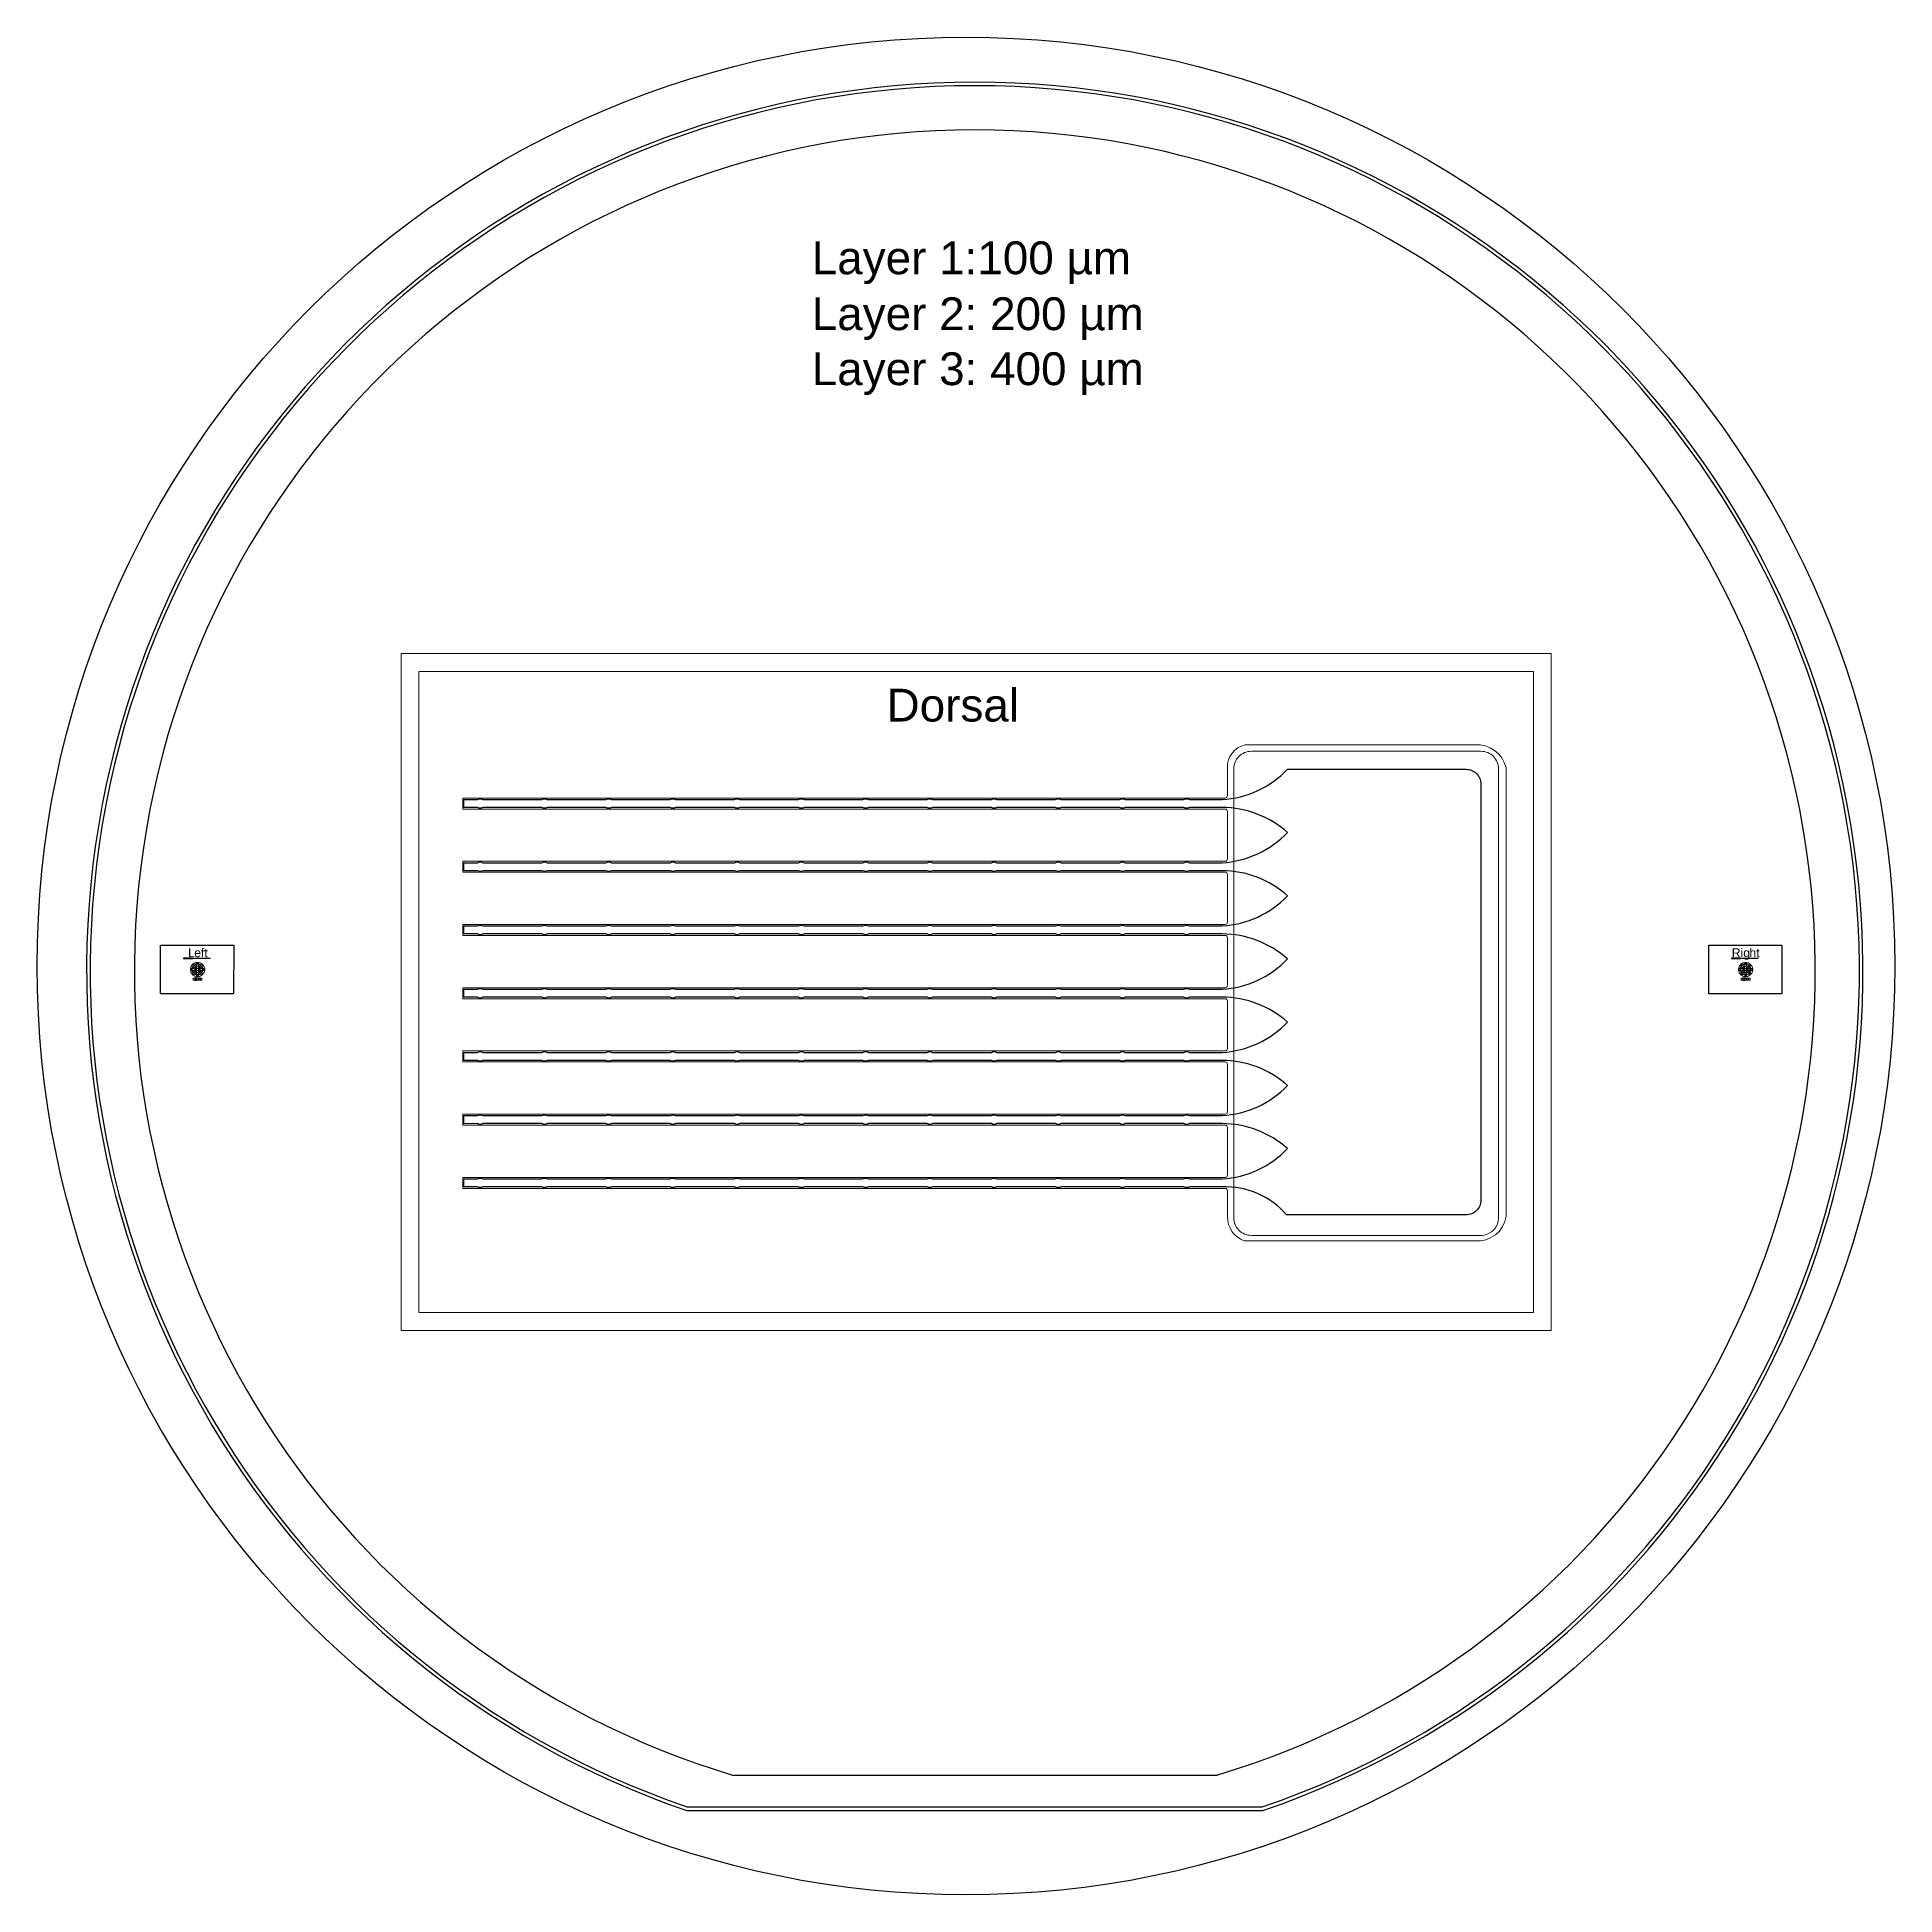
# Model space of a CAD drawing. Header units: inches. Extents: x -52997 to 52003, y -52254 to 52746.
import ezdxf

# ---------------------------------------------------------------- set-up
doc = ezdxf.new("R2010")
doc.units = ezdxf.units.IN
doc.header["$MEASUREMENT"] = 0
doc.layers.add('1', color=1, linetype='Continuous')
doc.layers.add('2', color=140, linetype='Continuous', lineweight=0)
doc.layers.add('3', color=90, linetype='Continuous', lineweight=0)
doc.styles.get("Standard").update_dxf_attribs({"font": 'Arial.ttf'})

msp = doc.modelspace()

# ---------------------------------------------------------------- linework, layer by layer
at = {"layer": '1'}
for points in [[(-16283, -47486), (0, -47486), (16283, -47486, 5.9991074)], [(-16250, -47286), (0, -47286), (16250, -47286, 5.9868124)], [(-13686, -45486), (0, -45486), (13686, -45486, 6.7943215)], [(-28878, -11786), (-28110, -11786, -0.2800875), (-27801, -11786), (-24479, -11786, -0.2800875), (-24170, -11786), (-20849, -11786, -0.2800875), (-20540, -11786), (-17218, -11786, -0.2800875), (-16909, -11786), (-13588, -11786, -0.2800875), (-13278, -11786), (-9957, -11786, -0.2800875), (-9648, -11786), (-6326, -11786, -0.2800875), (-6017, -11786), (-2696, -11786, -0.280183), (-2387, -11786), (935, -11786, -0.2800875), (1244, -11786), (4565, -11786, -0.2800875), (4874, -11786), (8196, -11786, -0.2800875), (8505, -11786), (11820, -11786, -0.2697488), (12141, -11786), (13977, -11786, 0.1876613), (17681, -10078, 0.1824723), (13977, -8663), (12141, -8663, -0.2935502), (11820, -8663), (8505, -8663, -0.3048012), (8196, -8663), (4874, -8663, -0.3048012), (4565, -8663), (1244, -8663, -0.3048012), (935, -8663), (-2381, -8663, -0.2990699), (-2696, -8663), (-6017, -8663, -0.3048012), (-6326, -8663), (-9648, -8663, -0.3048012), (-9957, -8663), (-13278, -8663, -0.3048012), (-13588, -8663), (-16909, -8663, -0.3048012), (-17218, -8663), (-20540, -8663, -0.3048012), (-20849, -8663), (-24170, -8663, -0.3048012), (-24479, -8663), (-27801, -8663, -0.3048012), (-28110, -8663), (-28878, -8666), (-28878, -8213), (-28110, -8213, -0.2800875), (-27801, -8213), (-24479, -8213, -0.2800875), (-24170, -8213), (-20849, -8213, -0.2800875), (-20540, -8213), (-17218, -8213, -0.2800875), (-16909, -8213), (-13588, -8213, -0.2800875), (-13278, -8213), (-9957, -8213, -0.2800875), (-9648, -8213), (-6326, -8213, -0.2800875), (-6017, -8213), (-2696, -8213, -0.280183), (-2387, -8213), (935, -8213, -0.2800875), (1244, -8213), (4565, -8213, -0.2800875), (4874, -8213), (8196, -8213, -0.2800875), (8505, -8213), (11820, -8213, -0.2697488), (12141, -8213), (13977, -8213, 0.1876613), (17681, -6504, 0.1824723), (13977, -5089), (12141, -5089, -0.2935502), (11820, -5089), (8505, -5089, -0.3048012), (8196, -5089), (4874, -5089, -0.3048012), (4565, -5089), (1244, -5089, -0.3048012), (935, -5089), (-2381, -5089, -0.2990699), (-2696, -5089), (-6017, -5089, -0.3048012), (-6326, -5089), (-9648, -5089, -0.3048012), (-9957, -5089), (-13278, -5089, -0.3048012), (-13588, -5089), (-16909, -5089, -0.3048012), (-17218, -5089), (-20540, -5089, -0.3048012), (-20849, -5089), (-24170, -5089, -0.3048012), (-24479, -5089), (-27801, -5089, -0.3048012), (-28110, -5089), (-28878, -5092), (-28878, -4639), (-28110, -4639, -0.2800875), (-27801, -4639), (-24479, -4639, -0.2800875), (-24170, -4639), (-20849, -4639, -0.2800875), (-20540, -4639), (-17218, -4639, -0.2800875), (-16909, -4639), (-13588, -4639, -0.2800875), (-13278, -4639), (-9957, -4639, -0.2800875), (-9648, -4639), (-6326, -4639, -0.2800875), (-6017, -4639), (-2696, -4639, -0.280183), (-2387, -4639), (935, -4639, -0.2800875), (1244, -4639), (4565, -4639, -0.2800875), (4874, -4639), (8196, -4639, -0.2800875), (8505, -4639), (11820, -4639, -0.2697488), (12141, -4639), (13977, -4639, 0.1876613), (17681, -2930, 0.1824723), (13977, -1516), (12141, -1516, -0.2935502), (11820, -1516), (8505, -1516, -0.3048012), (8196, -1516), (4874, -1516, -0.3048012), (4565, -1516), (1244, -1516, -0.3048012), (935, -1516), (-2381, -1516, -0.2990699), (-2696, -1516), (-6017, -1516, -0.3048012), (-6326, -1516), (-9648, -1516, -0.3048012), (-9957, -1516), (-13278, -1516, -0.3048012), (-13588, -1516), (-16909, -1516, -0.3048012), (-17218, -1516), (-20540, -1516, -0.3048012), (-20849, -1516), (-24170, -1516, -0.3048012), (-24479, -1516), (-27801, -1516, -0.3048012), (-28110, -1516), (-28878, -1519), (-28878, -1066), (-28110, -1066, -0.2800875), (-27801, -1066), (-24479, -1066, -0.2800875), (-24170, -1066), (-20849, -1066, -0.2800875), (-20540, -1066), (-17218, -1066, -0.2800875), (-16909, -1066), (-13588, -1066, -0.2800875), (-13278, -1066), (-9957, -1066, -0.2800875), (-9648, -1066), (-6326, -1066, -0.2800875), (-6017, -1066), (-2696, -1066, -0.280183), (-2387, -1066), (935, -1066, -0.2800875), (1244, -1066), (4565, -1066, -0.2800875), (4874, -1066), (8196, -1066, -0.2800875), (8505, -1066), (11820, -1066, -0.2697488), (12141, -1066), (13977, -1066, 0.1876613), (17681, 643, 0.1824723), (13977, 2058), (12141, 2058, -0.2935502), (11820, 2058), (8505, 2058, -0.3048012), (8196, 2058), (4874, 2058, -0.3048012), (4565, 2058), (1244, 2058, -0.3048012), (935, 2058), (-2381, 2058, -0.2990699), (-2696, 2058), (-6017, 2058, -0.3048012), (-6326, 2058), (-9648, 2058, -0.3048012), (-9957, 2058), (-13278, 2058, -0.3048012), (-13588, 2058), (-16909, 2058, -0.3048012), (-17218, 2058), (-20540, 2058, -0.3048012), (-20849, 2058), (-24170, 2058, -0.3048012), (-24479, 2058), (-27801, 2058, -0.3048012), (-28110, 2058), (-28878, 2055), (-28878, 2508), (-28110, 2508, -0.2800875), (-27801, 2508), (-24479, 2508, -0.2800875), (-24170, 2508), (-20849, 2508, -0.2800875), (-20540, 2508), (-17218, 2508, -0.2800875), (-16909, 2508), (-13588, 2508, -0.2800875), (-13278, 2508), (-9957, 2508, -0.2800875), (-9648, 2508), (-6326, 2508, -0.2800875), (-6017, 2508), (-2696, 2508, -0.280183), (-2387, 2508), (935, 2508, -0.2800875), (1244, 2508), (4565, 2508, -0.2800875), (4874, 2508), (8196, 2508, -0.2800875), (8505, 2508), (11820, 2508, -0.2697488), (12141, 2508), (13977, 2508, 0.1876613), (17681, 4217, 0.1824723), (13977, 5632), (12141, 5632, -0.2935502), (11820, 5632), (8505, 5632, -0.3048012), (8196, 5632), (4874, 5632, -0.3048012), (4565, 5632), (1244, 5632, -0.3048012), (935, 5632), (-2381, 5632, -0.2990699), (-2696, 5632), (-6017, 5632, -0.3048012), (-6326, 5632), (-9648, 5632, -0.3048012), (-9957, 5632), (-13278, 5632, -0.3048012), (-13588, 5632), (-16909, 5632, -0.3048012), (-17218, 5632), (-20540, 5632, -0.3048012), (-20849, 5632), (-24170, 5632, -0.3048012), (-24479, 5632), (-27801, 5632, -0.3048012), (-28110, 5632), (-28878, 5628), (-28878, 6082), (-28110, 6082, -0.2800875), (-27801, 6082), (-24479, 6082, -0.2800875), (-24170, 6082), (-20849, 6082, -0.2800875), (-20540, 6082), (-17218, 6082, -0.2800875), (-16909, 6082), (-13588, 6082, -0.2800875), (-13278, 6082), (-9957, 6082, -0.2800875), (-9648, 6082), (-6326, 6082, -0.2800875), (-6017, 6082), (-2696, 6082, -0.280183), (-2387, 6082), (935, 6082, -0.2800875), (1244, 6082), (4565, 6082, -0.2800875), (4874, 6082), (8196, 6082, -0.2800875), (8505, 6082), (11820, 6082, -0.2697488), (12141, 6082), (13977, 6082, 0.1876613), (17681, 7790, 0.1824723), (13977, 9205), (12141, 9205, -0.2935502), (11820, 9205), (8505, 9205, -0.3048012), (8196, 9205), (4874, 9205, -0.3048012), (4565, 9205), (1244, 9205, -0.3048012), (935, 9205), (-2381, 9205, -0.2990699), (-2696, 9205), (-6017, 9205, -0.3048012), (-6326, 9205), (-9648, 9205, -0.3048012), (-9957, 9205), (-13278, 9205, -0.3048012), (-13588, 9205), (-16909, 9205, -0.3048012), (-17218, 9205), (-20540, 9205, -0.3048012), (-20849, 9205), (-24170, 9205, -0.3048012), (-24479, 9205), (-27801, 9205, -0.3048012), (-28110, 9205), (-28878, 9202), (-28878, 9655), (-28110, 9655, -0.2800875), (-27801, 9655), (-24479, 9655, -0.2800875), (-24170, 9655), (-20849, 9655, -0.2800875), (-20540, 9655), (-17218, 9655, -0.2800875), (-16909, 9655), (-13588, 9655, -0.2800875), (-13278, 9655), (-9957, 9655, -0.2800875), (-9648, 9655), (-6326, 9655, -0.2800875), (-6017, 9655), (-2696, 9655, -0.280183), (-2387, 9655), (935, 9655, -0.2800875), (1244, 9655), (4565, 9655, -0.2800875), (4874, 9655), (8196, 9655, -0.2800875), (8505, 9655), (11820, 9655, -0.2697488), (12141, 9655), (13977, 9655, 0.1876613), (17681, 11364), (27768, 11364, -0.4142136), (28606, 10526), (28606, -12986, -0.4142291), (27768, -13824), (17626, -13823, 0.2275174), (13977, -12236), (12141, -12236, -0.2935502), (11820, -12236), (8505, -12236, -0.3048012), (8196, -12236), (4874, -12236, -0.3048012), (4565, -12236), (1244, -12236, -0.3048012), (935, -12236), (-2381, -12236, -0.2990699), (-2696, -12236), (-6017, -12236, -0.3048012), (-6326, -12236), (-9648, -12236, -0.3048012), (-9957, -12236), (-13278, -12236, -0.3048012), (-13588, -12236), (-16909, -12236, -0.3048012), (-17218, -12236), (-20540, -12236, -0.3048012), (-20849, -12236), (-24170, -12236, -0.3048012), (-24479, -12236), (-27801, -12236, -0.3048012), (-28110, -12236), (-28878, -12239)]]:
    msp.add_lwpolyline(points, format="xyb", close=True, dxfattribs=at)
for points in [[(-46017, 1425), (-41888, 1425), (-41891, -1324), (-46017, -1324)], [(41483, 1425), (45612, 1425), (45609, -1324), (41483, -1324)], [(-44222, 686), (-44272, 686), (-44722, 686), (-44722, 666), (-44222, 666)], [(-44228, 97), (-44329, 97), (-44329, -3), (-44228, -3)], [(-44106, 292), (-44178, 363), (-44248, 293), (-44177, 221)], [(-43982, 343), (-43982, 444), (-43882, 444), (-43882, 343)], [(-43759, 292), (-43687, 363), (-43616, 293), (-43688, 221)], [(-43637, 97), (-43536, 97), (-43536, -3), (-43637, -3)], [(43278, 686), (43228, 686), (42778, 686), (42778, 666), (43278, 666)], [(43272, 97), (43171, 97), (43171, -3), (43272, -3)], [(43394, 292), (43322, 363), (43252, 293), (43323, 221)], [(43518, 343), (43518, 444), (43618, 444), (43618, 343)], [(43741, 292), (43813, 363), (43884, 293), (43812, 221)], [(43863, 97), (43964, 97), (43964, -3), (43863, -3)], [(-44177, -126), (-44248, -198), (-44178, -269), (-44106, -197)], [(-43982, -248), (-43982, -350), (-43882, -350), (-43882, -248)], [(-43759, -197), (-43687, -269), (-43616, -198), (-43688, -126)], [(43323, -126), (43252, -198), (43322, -269), (43394, -197)], [(43518, -248), (43518, -350), (43618, -350), (43618, -248)], [(43741, -197), (43813, -269), (43884, -198), (43812, -126)]]:
    msp.add_lwpolyline(points, close=True, dxfattribs=at)
at = {"layer": '1', "linetype": 'Continuous'}
for points in [[(-43982, -146), (-43982, -73), (-44034, -125, -0.1270167), (-44105, -54), (-44053, -3), (-43982, -3), (-43982, 97), (-44053, 97), (-44105, 149, -0.1270167), (-44034, 220), (-43982, 168), (-43982, 241, -0.1270167), (-43882, 241), (-43882, 168), (-43831, 220, -0.1270167), (-43760, 149), (-43812, 97), (-43882, 97), (-43882, -3), (-43812, -3), (-43760, -54, -0.1270167), (-43831, -125), (-43882, -73), (-43882, -146)], [(43518, -146), (43518, -73), (43466, -125, -0.1270167), (43395, -54), (43447, -3), (43518, -3), (43518, 97), (43447, 97), (43395, 149, -0.1270167), (43466, 220), (43518, 168), (43518, 241, -0.1270167), (43618, 241), (43618, 168), (43669, 220, -0.1270167), (43740, 149), (43688, 97), (43618, 97), (43618, -3), (43688, -3), (43740, -54, -0.1270167), (43669, -125), (43618, -73), (43618, -146)]]:
    msp.add_lwpolyline(points, format="xyb", close=True, dxfattribs=at)
for points in [[(-44082, -450), (-44082, -550), (-43982, -550), (-43982, -450)], [(-43782, -450), (-43782, -550), (-43882, -550), (-43882, -450)], [(43418, -450), (43418, -550), (43518, -550), (43518, -450)], [(43718, -450), (43718, -550), (43618, -550), (43618, -450)]]:
    msp.add_lwpolyline(points, close=True, dxfattribs=at)
at = {"layer": '1'}
msp.add_circle((-497, 246), 52500, dxfattribs=at)
at = {"layer": '2'}
for points in [[(-16283, -47486), (0, -47486), (16283, -47486, 5.9991074)], [(-16250, -47286), (0, -47286), (16250, -47286, 5.9868124)], [(-13686, -45486), (0, -45486), (13686, -45486, 6.7943215)], [(15632, -14979), (28678, -14979, 0.3933979), (29608, -13979), (29608, 11380, 0.4142136), (28608, 12380), (15632, 12380, 0.4142136), (14632, 11380), (14632, -13979, 0.4142136)]]:
    msp.add_lwpolyline(points, format="xyb", close=True, dxfattribs=at)
for points in [[(32577, 17900), (32577, -20347), (-32423, -20347), (-32423, 17900)], [(31577, 16900), (31577, -19347), (-31423, -19347), (-31423, 16900)], [(-46017, 1425), (-41888, 1425), (-41891, -1324), (-46017, -1324)], [(41483, 1425), (45612, 1425), (45609, -1324), (41483, -1324)], [(-43722, 686), (-43722, 666), (-44222, 666), (-44222, 686), (-43772, 686)], [(43778, 686), (43778, 666), (43278, 666), (43278, 686), (43728, 686)]]:
    msp.add_lwpolyline(points, close=True, dxfattribs=at)
at = {"layer": '2', "linetype": 'Continuous'}
for points in [[(-44228, 97, -0.1131041), (-44177, 221), (-44105, 149, 0.070124), (-44126, 97)], [(-44106, 292), (-44034, 220, -0.070124), (-43982, 241), (-43982, 343, 0.1131041)], [(-44053, 97), (-43982, 97), (-43982, 168), (-44034, 220, 0.1270167), (-44105, 149)], [(-43882, 241), (-43882, 343, -0.1131041), (-43759, 292), (-43831, 220, 0.070124)], [(-43882, 168), (-43882, 97), (-43812, 97), (-43760, 149, 0.1270167), (-43831, 220)], [(-43760, 149), (-43688, 221, -0.1131041), (-43637, 97), (-43739, 97, 0.070124)], [(43272, 97, -0.1131041), (43323, 221), (43395, 149, 0.070124), (43374, 97)], [(43394, 292), (43466, 220, -0.070124), (43518, 241), (43518, 343, 0.1131041)], [(43447, 97), (43518, 97), (43518, 168), (43466, 220, 0.1270167), (43395, 149)], [(43618, 241), (43618, 343, -0.1131041), (43741, 292), (43669, 220, 0.070124)], [(43618, 168), (43618, 97), (43688, 97), (43740, 149, 0.1270167), (43669, 220)], [(43740, 149), (43812, 221, -0.1131041), (43863, 97), (43761, 97, 0.070124)], [(-44177, -126, -0.1131041), (-44228, -3), (-44126, -3, 0.070124), (-44105, -54)], [(-44106, -197), (-44034, -125, 0.070124), (-43982, -146), (-43982, -248, -0.1131041)], [(-43982, -73), (-44034, -125, -0.1270167), (-44105, -54), (-44053, -3), (-43982, -3)], [(-43812, -3), (-43882, -3), (-43882, -73), (-43831, -125, 0.1270167), (-43760, -54)], [(-43882, -248), (-43882, -146, 0.070124), (-43831, -125), (-43759, -197, -0.1131041)], [(-43688, -126), (-43760, -54, 0.070124), (-43739, -3), (-43637, -3, -0.1131041)], [(43323, -126, -0.1131041), (43272, -3), (43374, -3, 0.070124), (43395, -54)], [(43394, -197), (43466, -125, 0.070124), (43518, -146), (43518, -248, -0.1131041)], [(43518, -73), (43466, -125, -0.1270167), (43395, -54), (43447, -3), (43518, -3)], [(43688, -3), (43618, -3), (43618, -73), (43669, -125, 0.1270167), (43740, -54)], [(43618, -248), (43618, -146, 0.070124), (43669, -125), (43741, -197, -0.1131041)], [(43812, -126), (43740, -54, 0.070124), (43761, -3), (43863, -3, -0.1131041)]]:
    msp.add_lwpolyline(points, format="xyb", close=True, dxfattribs=at)
for points in [[(-43982, -3), (-43882, -3), (-43882, 97), (-43982, 97)], [(43518, -3), (43618, -3), (43618, 97), (43518, 97)], [(-43982, -450), (-43882, -450), (-43882, -550), (-43982, -550)], [(43518, -450), (43618, -450), (43618, -550), (43518, -550)]]:
    msp.add_lwpolyline(points, close=True, dxfattribs=at)
at = {"layer": '2'}
msp.add_circle((-497, 246), 52500, dxfattribs=at)
at = {"layer": '3'}
for points in [[(-16283, -47486), (0, -47486), (16283, -47486, 5.9991074)], [(-16283, -47486), (0, -47486), (16283, -47486, 5.9991074)], [(-16250, -47286), (0, -47286), (16250, -47286, 5.9868124)], [(-16250, -47286), (0, -47286), (16250, -47286, 5.9868124)], [(-13686, -45486), (0, -45486), (13686, -45486, 6.7943215)], [(-13686, -45486), (0, -45486), (13686, -45486, 6.7943215)], [(14281, 6300), (14281, 8986, 0.4142136), (14148, 9119), (-28934, 9119), (-28934, 9741), (14148, 9741, 0.4142136), (14281, 9873), (14281, 11444, -0.3698326), (15286, 12744), (28261, 12744, -0.3629812), (30030, 11469), (30030, -13891, -0.3991795), (28270, -15292), (15224, -15292, -0.3134304), (14281, -13915), (14281, -12455, 0.4142136), (14148, -12323), (-28934, -12323), (-28934, -11701), (14148, -11701, 0.4142136), (14281, -11568), (14281, -8882, 0.4142136), (14148, -8749), (-28934, -8749), (-28934, -8127), (14148, -8127, 0.4142136), (14281, -7995), (14281, -5308, 0.4142136), (14148, -5176), (-28934, -5176), (-28934, -4554), (14148, -4554, 0.4142136), (14281, -4421), (14281, -1735, 0.4142136), (14148, -1602), (-28934, -1602), (-28934, -980), (14148, -980, 0.4142136), (14281, -848), (14281, 1839, 0.4142136), (14148, 1972), (-28934, 1972), (-28934, 2594), (14148, 2594, 0.4142136), (14281, 2726), (14281, 5413, 0.4142136), (14148, 5545), (-28934, 5545), (-28934, 6167), (14148, 6167, 0.4142136)]]:
    msp.add_lwpolyline(points, format="xyb", close=True, dxfattribs=at)
for points in [[(-46017, 1425), (-41888, 1425), (-41891, -1324), (-46017, -1324)], [(41483, 1425), (45612, 1425), (45609, -1324), (41483, -1324)], [(-44126, -3), (-44126, 97), (-44053, 97), (-44053, -3)], [(-43982, 343), (-43982, -248), (-43882, -248), (-43882, 343)], [(-43812, -3), (-43812, 97), (-43739, 97), (-43739, -3)], [(-43722, 666), (-43222, 666), (-43222, 686), (-43722, 686)], [(43374, -3), (43374, 97), (43447, 97), (43447, -3)], [(43518, 343), (43518, -248), (43618, -248), (43618, 343)], [(43688, -3), (43688, 97), (43761, 97), (43761, -3)], [(43778, 666), (44278, 666), (44278, 686), (43778, 686)]]:
    msp.add_lwpolyline(points, close=True, dxfattribs=at)
at = {"layer": '3', "linetype": 'Continuous'}
for points in [[(-44248, 293), (-44177, 221, 0.1131041), (-44228, 97), (-44329, 97, -0.1344878)], [(-43982, 444), (-43982, 343, 0.1131041), (-44106, 292), (-44178, 363, -0.1344878)], [(-43687, 363), (-43759, 292, 0.1131041), (-43882, 343), (-43882, 444, -0.1344878)], [(-43536, 97), (-43637, 97, 0.1131041), (-43688, 221), (-43616, 293, -0.1344878)], [(43252, 293), (43323, 221, 0.1131041), (43272, 97), (43171, 97, -0.1344878)], [(43518, 444), (43518, 343, 0.1131041), (43394, 292), (43322, 363, -0.1344878)], [(43813, 363), (43741, 292, 0.1131041), (43618, 343), (43618, 444, -0.1344878)], [(43964, 97), (43863, 97, 0.1131041), (43812, 221), (43884, 293, -0.1344878)], [(-44329, -3), (-44228, -3, 0.1131041), (-44177, -126), (-44248, -198, -0.1344878)], [(-44178, -269), (-44106, -197, 0.1131041), (-43982, -248), (-43982, -350, -0.1344878)], [(-43882, -350), (-43882, -248, 0.1131041), (-43759, -197), (-43687, -269, -0.1344878)], [(-43616, -198), (-43688, -126, 0.1131041), (-43637, -3), (-43536, -3, -0.1344878)], [(43171, -3), (43272, -3, 0.1131041), (43323, -126), (43252, -198, -0.1344878)], [(43322, -269), (43394, -197, 0.1131041), (43518, -248), (43518, -350, -0.1344878)], [(43618, -350), (43618, -248, 0.1131041), (43741, -197), (43813, -269, -0.1344878)], [(43884, -198), (43812, -126, 0.1131041), (43863, -3), (43964, -3, -0.1344878)]]:
    msp.add_lwpolyline(points, format="xyb", close=True, dxfattribs=at)
for points in [[(-44182, -450), (-44182, -550), (-44082, -550), (-44082, -450)], [(-43682, -450), (-43682, -550), (-43782, -550), (-43782, -450)], [(43318, -450), (43318, -550), (43418, -550), (43418, -450)], [(43818, -450), (43818, -550), (43718, -550), (43718, -450)]]:
    msp.add_lwpolyline(points, close=True, dxfattribs=at)
at = {"layer": '3'}
msp.add_circle((-497, 246), 52500, dxfattribs=at)
msp.add_circle((-497, 246), 52500, dxfattribs=at)

# ---------------------------------------------------------------- texts
at = {"layer": '1'}
msp.add_text('Layer 3: 400 µm', height=1854.01, dxfattribs=at).set_placement((-9214, 33077))
at = {"layer": '1', "char_height": 500, "attachment_point": 1}
for s, insert in [('L', (-44470, 1246)), ('R', (42780, 1246))]:
    msp.add_mtext_dynamic_manual_height_columns(s, width=961.43, gutter_width=1, heights=[0], dxfattribs=dict(at, insert=insert))
at = {"layer": '2'}
msp.add_text('Layer 2: 200 µm', height=1854.01, dxfattribs=at).set_placement((-9214, 36187))
at = {"layer": '2', "char_height": 500, "attachment_point": 1}
for s, insert in [('e', (-44120, 1246)), ('ig', (43280, 1246))]:
    msp.add_mtext_dynamic_manual_height_columns(s, width=961.43, gutter_width=1, heights=[0], dxfattribs=dict(at, insert=insert))
at = {"layer": '3'}
for s, height, p in [('Layer 1:100 µm', 1854.01, (-9214, 39346)), ('Dorsal', 1854, (-4985, 14064))]:
    msp.add_text(s, height=height, dxfattribs=at).set_placement(p)
at = {"layer": '3', "char_height": 500, "attachment_point": 1}
for s, insert in [('ft', (-43745, 1246)), ('ht', (43780, 1246))]:
    msp.add_mtext_dynamic_manual_height_columns(s, width=961.43, gutter_width=1, heights=[0], dxfattribs=dict(at, insert=insert))

doc.saveas('drawing.dxf')
